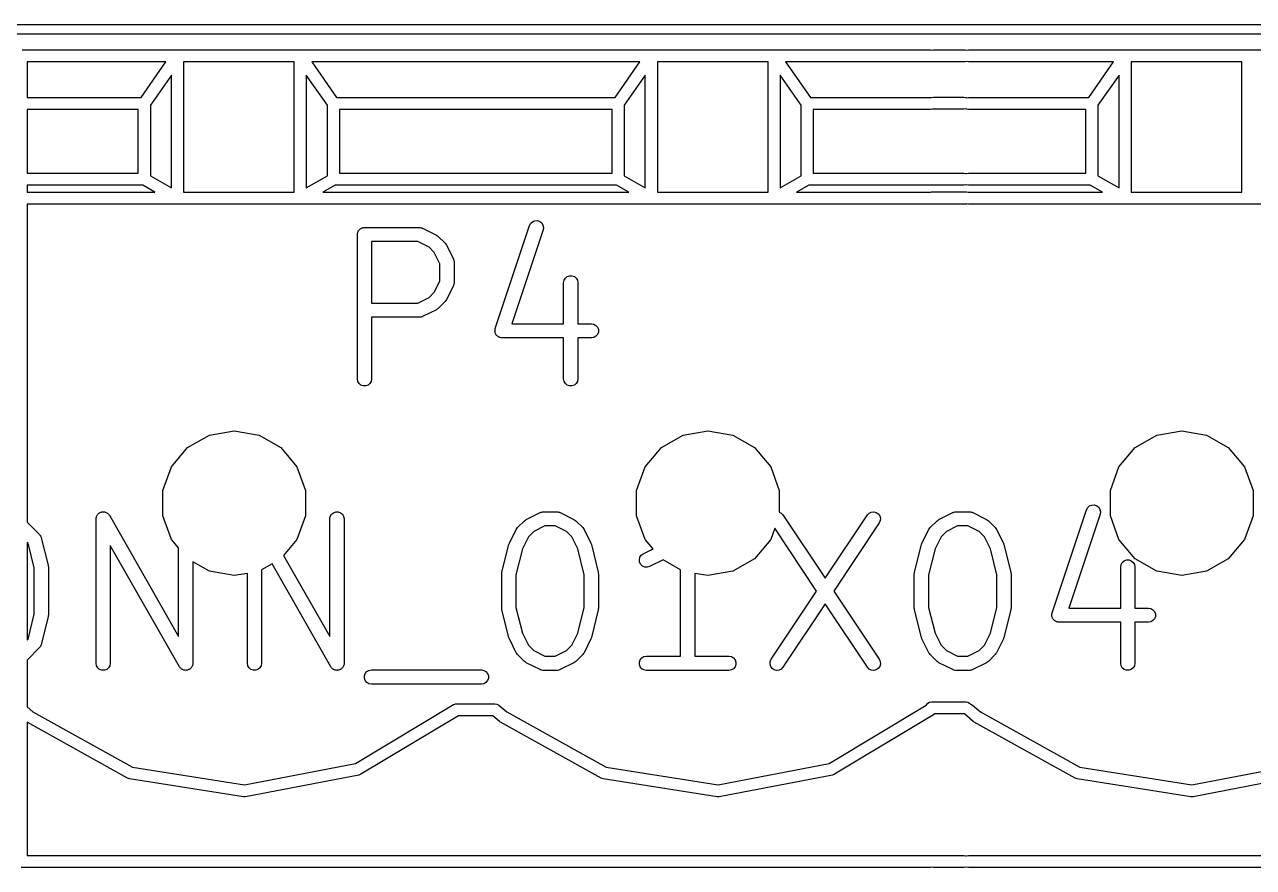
# Model space of a CAD drawing. Extents: x 10 to 287, y -200 to -10.
# Drawn here: x 184.79 to 197.76, y -38.84 to -29.95 of the extents above; entities that cross this region are included whole.
import ezdxf

# ---------------------------------------------------------------- set-up
doc = ezdxf.new("R2010")
doc.units = 0
doc.header["$MEASUREMENT"] = 0
doc.layers.add('BLACK', color=7, linetype='CONTINUOUS')

msp = doc.modelspace()

# ---------------------------------------------------------------- linework, layer by layer
at = {"layer": 'Black'}
for p, q in [((74.5, -29.95), (212, -29.95)), ((211.95, -30.05), (74.55, -30.05)), ((184.761, -30.2175), (186.402, -30.2175)), ((186.402, -30.2175), (187.698, -30.2175)), ((187.698, -30.2175), (190.949, -30.2175)), ((190.949, -30.2175), (191.402, -30.2175)), ((191.402, -30.2175), (192.698, -30.2175)), ((192.698, -30.2175), (194.35, -30.2175)), ((194.35, -30.2175), (194.362, -30.2196)), ((194.362, -30.2196), (194.38, -30.2165)), ((194.38, -30.2165), (194.71, -30.2165)), ((194.71, -30.2165), (194.732, -30.2203)), ((194.732, -30.2206), (194.75, -30.2175)), ((194.75, -30.2175), (196.402, -30.2175)), ((196.402, -30.2175), (197.698, -30.2175)), ((197.698, -30.2175), (200.949, -30.2175)), ((184.814, -30.3445), (184.814, -30.7179)), ((186.28, -30.3445), (184.814, -30.3445)), ((186.019, -30.7179), (186.28, -30.3445)), ((186.466, -30.3445), (186.466, -31.7186)), ((187.634, -30.3445), (186.466, -30.3445)), ((187.634, -31.7186), (187.634, -30.3445)), ((188.151, -30.3445), (187.82, -30.3445)), ((187.82, -30.3445), (188.081, -30.7179)), ((191.28, -30.3445), (188.151, -30.3445)), ((191.019, -30.7179), (191.28, -30.3445)), ((191.466, -30.3445), (191.466, -31.7186)), ((192.634, -30.3445), (191.466, -30.3445)), ((192.634, -31.7186), (192.634, -30.3445)), ((194.35, -30.3445), (192.82, -30.3445)), ((192.82, -30.3445), (193.081, -30.7179)), ((194.368, -30.3414), (194.35, -30.3445)), ((194.38, -30.3435), (194.368, -30.3414)), ((194.71, -30.3435), (194.38, -30.3435)), ((194.728, -30.3404), (194.71, -30.3435)), ((194.728, -30.3407), (194.728, -30.3404)), ((194.75, -30.3445), (194.728, -30.3407)), ((194.732, -30.2203), (194.732, -30.2206)), ((196.28, -30.3445), (194.75, -30.3445)), ((196.019, -30.7179), (196.28, -30.3445)), ((196.466, -30.3445), (196.466, -31.7186)), ((197.634, -30.3445), (196.466, -30.3445)), ((197.634, -31.7186), (197.634, -30.3445)), ((186.339, -30.4823), (186.115, -30.8014)), ((186.339, -31.6726), (186.339, -30.4823)), ((187.985, -30.8014), (187.761, -30.4823)), ((187.761, -30.4823), (187.761, -31.6726)), ((191.339, -30.4823), (191.115, -30.8014)), ((191.339, -31.6726), (191.339, -30.4823)), ((192.985, -30.8014), (192.761, -30.4823)), ((192.761, -30.4823), (192.761, -31.6726)), ((196.339, -30.4823), (196.115, -30.8014)), ((196.339, -31.6726), (196.339, -30.4823)), ((184.814, -30.7179), (186.019, -30.7179)), ((188.081, -30.7179), (190.949, -30.7179)), ((190.949, -30.7179), (191.019, -30.7179)), ((193.081, -30.7179), (194.35, -30.7179)), ((194.35, -30.7179), (194.361, -30.7198)), ((194.361, -30.7198), (194.38, -30.7165)), ((194.38, -30.7165), (194.7, -30.7165)), ((194.7, -30.7165), (194.722, -30.7203)), ((194.722, -30.7203), (194.726, -30.7229)), ((194.726, -30.7229), (194.728, -30.7217)), ((194.728, -30.7217), (194.75, -30.7179)), ((194.75, -30.7179), (196.019, -30.7179)), ((184.814, -30.8449), (184.814, -31.518)), ((185.988, -30.8449), (184.814, -30.8449)), ((185.988, -31.518), (185.988, -30.8449)), ((186.115, -30.8014), (186.115, -31.5447)), ((187.985, -31.5447), (187.985, -30.8014)), ((188.151, -30.8449), (188.112, -30.8449)), ((188.112, -30.8449), (188.112, -31.518)), ((190.949, -30.8449), (188.151, -30.8449)), ((190.988, -30.8449), (190.949, -30.8449)), ((190.988, -31.518), (190.988, -30.8449)), ((191.115, -30.8014), (191.115, -31.5447)), ((192.985, -31.5447), (192.985, -30.8014)), ((194.35, -30.8449), (193.112, -30.8449)), ((193.112, -30.8449), (193.112, -31.518)), ((194.369, -30.8415), (194.35, -30.8449)), ((194.38, -30.8435), (194.369, -30.8415)), ((194.7, -30.8435), (194.38, -30.8435)), ((194.722, -30.8397), (194.7, -30.8435)), ((194.724, -30.8385), (194.722, -30.8397)), ((194.728, -30.841), (194.724, -30.8385)), ((194.75, -30.8449), (194.728, -30.841)), ((195.988, -30.8449), (194.75, -30.8449)), ((195.988, -31.518), (195.988, -30.8449)), ((196.115, -30.8014), (196.115, -31.5447)), ((184.814, -31.518), (185.988, -31.518)), ((186.035, -31.645), (184.814, -31.645)), ((184.814, -31.645), (184.814, -31.7186)), ((186.164, -31.7186), (186.035, -31.645)), ((186.115, -31.5447), (186.339, -31.6726)), ((187.761, -31.6726), (187.985, -31.5447)), ((188.065, -31.645), (187.936, -31.7186)), ((188.151, -31.645), (188.065, -31.645)), ((188.112, -31.518), (190.949, -31.518)), ((191.035, -31.645), (188.151, -31.645)), ((190.949, -31.518), (190.988, -31.518)), ((191.164, -31.7186), (191.035, -31.645)), ((191.115, -31.5447), (191.339, -31.6726)), ((192.761, -31.6726), (192.985, -31.5447)), ((193.065, -31.645), (192.936, -31.7186)), ((194.35, -31.645), (193.065, -31.645)), ((193.112, -31.518), (194.35, -31.518)), ((194.35, -31.518), (194.351, -31.5181)), ((194.359, -31.6434), (194.35, -31.645)), ((194.351, -31.5181), (194.36, -31.5165)), ((194.36, -31.6435), (194.359, -31.6434)), ((194.36, -31.5165), (194.7, -31.5165)), ((194.7, -31.6435), (194.36, -31.6435)), ((194.7, -31.5165), (194.722, -31.5203)), ((194.722, -31.6397), (194.7, -31.6435)), ((194.722, -31.5203), (194.726, -31.523)), ((194.724, -31.6385), (194.722, -31.6397)), ((194.728, -31.6411), (194.724, -31.6385)), ((194.726, -31.523), (194.728, -31.5218)), ((194.728, -31.5218), (194.75, -31.518)), ((194.75, -31.645), (194.728, -31.6411)), ((194.75, -31.518), (195.988, -31.518)), ((196.035, -31.645), (194.75, -31.645)), ((196.164, -31.7186), (196.035, -31.645)), ((196.115, -31.5447), (196.339, -31.6726)), ((184.814, -31.7186), (186.052, -31.7186)), ((186.052, -31.7186), (186.164, -31.7186)), ((186.466, -31.7186), (187.634, -31.7186)), ((187.936, -31.7186), (188.048, -31.7186)), ((188.048, -31.7186), (190.949, -31.7186)), ((190.949, -31.7186), (191.052, -31.7186)), ((191.052, -31.7186), (191.164, -31.7186)), ((191.466, -31.7186), (192.634, -31.7186)), ((192.936, -31.7186), (193.048, -31.7186)), ((193.048, -31.7186), (194.348, -31.7186)), ((194.348, -31.7186), (194.36, -31.7165)), ((194.36, -31.7165), (194.73, -31.7165)), ((194.73, -31.7165), (194.746, -31.7193)), ((194.746, -31.7193), (194.75, -31.7186)), ((194.75, -31.7186), (196.052, -31.7186)), ((196.052, -31.7186), (196.164, -31.7186)), ((196.466, -31.7186), (197.634, -31.7186)), ((186.052, -31.8456), (184.814, -31.8456)), ((184.814, -31.8456), (184.814, -35.1989)), ((186.402, -31.8456), (186.052, -31.8456)), ((187.698, -31.8456), (186.402, -31.8456)), ((188.048, -31.8456), (187.698, -31.8456)), ((188.151, -31.8456), (188.048, -31.8456)), ((191.052, -31.8456), (188.151, -31.8456)), ((191.402, -31.8456), (191.052, -31.8456)), ((192.698, -31.8456), (191.402, -31.8456)), ((193.048, -31.8456), (192.698, -31.8456)), ((194.35, -31.8456), (193.048, -31.8456)), ((194.362, -31.8435), (194.35, -31.8456)), ((194.73, -31.8435), (194.362, -31.8435)), ((194.734, -31.8428), (194.73, -31.8435)), ((194.75, -31.8456), (194.734, -31.8428)), ((196.052, -31.8456), (194.75, -31.8456)), ((196.402, -31.8456), (196.052, -31.8456)), ((197.698, -31.8456), (196.402, -31.8456)), ((198.048, -31.8456), (197.698, -31.8456)), ((190.131, -32.0462), (190.15, -32.029)), ((190.15, -32.029), (190.174, -32.0194)), ((190.174, -32.0194), (190.2, -32.0187)), ((190.2, -32.0187), (190.225, -32.0269)), ((190.225, -32.0269), (190.246, -32.0431)), ((188.3, -32.1654), (188.301, -32.159)), ((188.301, -32.1524), (188.304, -32.1462)), ((188.301, -32.159), (188.301, -32.1524)), ((188.304, -32.1462), (188.305, -32.1398)), ((188.305, -32.1398), (188.308, -32.1341)), ((188.308, -32.1341), (188.31, -32.1279)), ((188.31, -32.1279), (188.314, -32.1229)), ((188.314, -32.1229), (188.318, -32.1172)), ((188.318, -32.1172), (188.323, -32.113)), ((188.323, -32.113), (188.327, -32.108)), ((188.327, -32.108), (188.333, -32.1047)), ((188.333, -32.1047), (188.338, -32.1005)), ((188.338, -32.1005), (188.344, -32.0982)), ((188.344, -32.0982), (188.349, -32.095)), ((188.349, -32.095), (188.356, -32.0938)), ((188.356, -32.0938), (188.362, -32.0916)), ((188.362, -32.0916), (188.369, -32.0916)), ((188.369, -32.0916), (188.375, -32.0904)), ((188.375, -32.0904), (188.956, -32.0904)), ((188.956, -32.0904), (188.96, -32.0912)), ((188.96, -32.0912), (188.964, -32.0909)), ((188.964, -32.0909), (188.973, -32.0934)), ((188.973, -32.0934), (188.981, -32.095)), ((188.981, -32.095), (188.985, -32.0971)), ((188.985, -32.0971), (188.989, -32.0983)), ((188.989, -32.0983), (189.134, -32.1709)), ((189.755, -33.1577), (190.118, -32.0691)), ((190.261, -32.1166), (189.931, -33.1064)), ((190.118, -32.0691), (190.131, -32.0462)), ((190.246, -32.0431), (190.259, -32.0653)), ((190.259, -32.0653), (190.264, -32.0908)), ((190.264, -32.0908), (190.261, -32.1166)), ((188.3, -33.6894), (188.3, -32.1654)), ((188.45, -32.2404), (188.45, -32.8887)), ((188.938, -32.2404), (188.45, -32.2404)), ((189.056, -32.2996), (188.938, -32.2404)), ((189.134, -32.1709), (189.144, -32.1781)), ((189.144, -32.1781), (189.154, -32.185)), ((189.154, -32.185), (189.226, -32.2575)), ((189.226, -32.2575), (189.233, -32.2674)), ((189.233, -32.2674), (189.241, -32.277)), ((189.241, -32.277), (189.313, -32.4222)), ((189.112, -32.355), (189.056, -32.2996)), ((189.171, -32.4734), (189.112, -32.355)), ((189.313, -32.4222), (189.314, -32.4263)), ((189.171, -32.6557), (189.171, -32.4734)), ((189.314, -32.4263), (189.316, -32.4301)), ((189.316, -32.4301), (189.318, -32.4387)), ((189.318, -32.4387), (189.321, -32.4471)), ((189.321, -32.4471), (189.32, -32.4515)), ((189.32, -32.4515), (189.321, -32.4557)), ((189.321, -32.4557), (189.321, -32.6734)), ((189.112, -32.7741), (189.171, -32.6557)), ((189.321, -32.682), (189.318, -32.6904)), ((189.321, -32.6734), (189.32, -32.6777)), ((189.32, -32.6777), (189.321, -32.682)), ((190.477, -32.6734), (190.482, -32.6478)), ((190.477, -33.1064), (190.477, -32.6734)), ((190.482, -32.6478), (190.495, -32.6252)), ((190.495, -32.6252), (190.515, -32.6085)), ((190.515, -32.6085), (190.539, -32.5996)), ((190.539, -32.5996), (190.565, -32.5996)), ((190.565, -32.5996), (190.59, -32.6085)), ((190.59, -32.6085), (190.61, -32.6252)), ((190.61, -32.6252), (190.623, -32.6478)), ((190.623, -32.6478), (190.627, -32.6734)), ((190.627, -32.6734), (190.627, -33.1064)), ((189.056, -32.8295), (189.112, -32.7741)), ((189.313, -32.707), (189.241, -32.8521)), ((189.314, -32.7028), (189.313, -32.707)), ((189.316, -32.6991), (189.314, -32.7028)), ((189.318, -32.6904), (189.316, -32.6991)), ((188.45, -32.8887), (188.938, -32.8887)), ((188.938, -32.8887), (189.056, -32.8295)), ((189.226, -32.8716), (189.154, -32.9442)), ((189.233, -32.8618), (189.226, -32.8716)), ((189.241, -32.8521), (189.233, -32.8618)), ((188.956, -33.0387), (188.45, -33.0387)), ((188.45, -33.0387), (188.45, -33.6894)), ((188.96, -33.038), (188.956, -33.0387)), ((188.964, -33.0382), (188.96, -33.038)), ((188.973, -33.0357), (188.964, -33.0382)), ((188.981, -33.0342), (188.973, -33.0357)), ((188.985, -33.032), (188.981, -33.0342)), ((188.989, -33.0308), (188.985, -33.032)), ((189.134, -32.9582), (188.989, -33.0308)), ((189.144, -32.9511), (189.134, -32.9582)), ((189.154, -32.9442), (189.144, -32.9511)), ((189.752, -33.1835), (189.753, -33.176)), ((189.753, -33.1889), (189.752, -33.1835)), ((189.753, -33.1684), (189.755, -33.1632)), ((189.753, -33.176), (189.753, -33.1684)), ((189.753, -33.1945), (189.753, -33.1889)), ((189.755, -33.2016), (189.753, -33.1945)), ((189.755, -33.1632), (189.755, -33.1577)), ((189.757, -33.209), (189.755, -33.2016)), ((189.931, -33.1064), (190.477, -33.1064)), ((190.627, -33.1064), (190.77, -33.1064)), ((190.77, -33.1064), (190.796, -33.111)), ((190.796, -33.111), (190.818, -33.124)), ((190.818, -33.124), (190.835, -33.1439)), ((190.835, -33.1439), (190.844, -33.1684)), ((190.844, -33.1945), (190.835, -33.2189)), ((190.844, -33.1684), (190.844, -33.1945)), ((189.76, -33.2137), (189.757, -33.209)), ((189.762, -33.2189), (189.76, -33.2137)), ((189.766, -33.2247), (189.762, -33.2189)), ((189.77, -33.2312), (189.766, -33.2247)), ((189.775, -33.2346), (189.77, -33.2312)), ((189.778, -33.2389), (189.775, -33.2346)), ((189.785, -33.2427), (189.778, -33.2389)), ((189.791, -33.2474), (189.785, -33.2427)), ((189.796, -33.2491), (189.791, -33.2474)), ((189.801, -33.2519), (189.796, -33.2491)), ((189.808, -33.2532), (189.801, -33.2519)), ((189.816, -33.2556), (189.808, -33.2532)), ((189.821, -33.2555), (189.816, -33.2556)), ((189.827, -33.2564), (189.821, -33.2555)), ((190.477, -33.2564), (189.827, -33.2564)), ((190.477, -33.6894), (190.477, -33.2564)), ((190.77, -33.2564), (190.627, -33.2564)), ((190.627, -33.2564), (190.627, -33.6894)), ((190.796, -33.2519), (190.77, -33.2564)), ((190.818, -33.2389), (190.796, -33.2519)), ((190.835, -33.2189), (190.818, -33.2389)), ((188.305, -33.7151), (188.3, -33.6894)), ((188.318, -33.7376), (188.305, -33.7151)), ((188.446, -33.7151), (188.433, -33.7376)), ((188.45, -33.6894), (188.446, -33.7151)), ((190.482, -33.7151), (190.477, -33.6894)), ((190.495, -33.7376), (190.482, -33.7151)), ((190.623, -33.7151), (190.61, -33.7376)), ((190.627, -33.6894), (190.623, -33.7151)), ((188.338, -33.7544), (188.318, -33.7376)), ((188.362, -33.7633), (188.338, -33.7544)), ((188.388, -33.7633), (188.362, -33.7633)), ((188.413, -33.7544), (188.388, -33.7633)), ((188.433, -33.7376), (188.413, -33.7544)), ((190.515, -33.7544), (190.495, -33.7376)), ((190.539, -33.7633), (190.515, -33.7544)), ((190.565, -33.7633), (190.539, -33.7633)), ((190.59, -33.7544), (190.565, -33.7633)), ((190.61, -33.7376), (190.59, -33.7544)), ((186.738, -34.2812), (187, -34.2351)), ((187, -34.2351), (187.262, -34.2812)), ((191.738, -34.2812), (192, -34.2351)), ((192, -34.2351), (192.262, -34.2812)), ((196.738, -34.2812), (197, -34.2351)), ((197, -34.2351), (197.262, -34.2812)), ((186.508, -34.414), (186.738, -34.2812)), ((187.262, -34.2812), (187.492, -34.414)), ((191.508, -34.414), (191.738, -34.2812)), ((192.262, -34.2812), (192.492, -34.414)), ((196.508, -34.414), (196.738, -34.2812)), ((197.262, -34.2812), (197.492, -34.414)), ((186.338, -34.6175), (186.508, -34.414)), ((187.492, -34.414), (187.662, -34.6175)), ((191.338, -34.6175), (191.508, -34.414)), ((192.492, -34.414), (192.662, -34.6175)), ((196.338, -34.6175), (196.508, -34.414)), ((197.492, -34.414), (197.662, -34.6175)), ((186.247, -34.8672), (186.338, -34.6175)), ((187.662, -34.6175), (187.753, -34.8672)), ((191.247, -34.8672), (191.338, -34.6175)), ((192.662, -34.6175), (192.753, -34.8672)), ((196.247, -34.8672), (196.338, -34.6175)), ((197.662, -34.6175), (197.753, -34.8672)), ((186.247, -35.1328), (186.247, -34.8672)), ((187.753, -34.8672), (187.753, -35.1328)), ((191.247, -35.1328), (191.247, -34.8672)), ((192.753, -34.8672), (192.753, -35.0948)), ((196.247, -35.1328), (196.247, -34.8672)), ((197.753, -34.8672), (197.753, -35.1328)), ((185.544, -35.1521), (185.546, -35.1461)), ((185.546, -35.1461), (185.547, -35.1398)), ((185.547, -35.1398), (185.55, -35.1339)), ((185.55, -35.1339), (185.553, -35.1276)), ((185.553, -35.1276), (185.557, -35.1228)), ((185.557, -35.1228), (185.56, -35.1172)), ((185.56, -35.1172), (185.565, -35.1129)), ((185.565, -35.1129), (185.569, -35.1078)), ((185.569, -35.1078), (185.575, -35.1046)), ((185.575, -35.1046), (185.58, -35.1005)), ((185.58, -35.1005), (185.586, -35.0982)), ((185.586, -35.0982), (185.592, -35.0948)), ((185.592, -35.0948), (185.598, -35.0938)), ((185.598, -35.0938), (185.604, -35.0916)), ((185.604, -35.0916), (185.611, -35.0916)), ((185.611, -35.0916), (185.618, -35.0904)), ((185.618, -35.0904), (185.624, -35.0916)), ((185.624, -35.0916), (185.63, -35.0916)), ((185.63, -35.0916), (185.637, -35.0939)), ((185.637, -35.0939), (185.643, -35.0951)), ((185.643, -35.0951), (185.649, -35.0983)), ((185.649, -35.0983), (185.655, -35.1005)), ((185.655, -35.1005), (185.66, -35.1048)), ((185.66, -35.1048), (185.666, -35.1082)), ((185.666, -35.1082), (185.67, -35.1131)), ((185.67, -35.1131), (185.675, -35.1172)), ((185.675, -35.1172), (185.678, -35.123)), ((185.678, -35.123), (185.683, -35.1282)), ((185.683, -35.1282), (186.413, -36.407)), ((186.338, -35.3825), (186.247, -35.1328)), ((187.753, -35.1328), (187.662, -35.3825)), ((188.01, -35.1654), (188.014, -35.1398)), ((188.014, -35.1398), (188.027, -35.1172)), ((188.027, -35.1172), (188.047, -35.1005)), ((188.047, -35.1005), (188.072, -35.0916)), ((188.072, -35.0916), (188.098, -35.0916)), ((188.098, -35.0916), (188.122, -35.1005)), ((188.122, -35.1005), (188.142, -35.1172)), ((188.142, -35.1172), (188.155, -35.1398)), ((188.155, -35.1398), (188.16, -35.1654)), ((190.083, -35.1709), (190.228, -35.0983)), ((190.228, -35.0983), (190.233, -35.0971)), ((190.233, -35.0971), (190.236, -35.095)), ((190.236, -35.095), (190.245, -35.0934)), ((190.245, -35.0934), (190.253, -35.0909)), ((190.253, -35.0909), (190.258, -35.0912)), ((190.258, -35.0912), (190.262, -35.0904)), ((190.262, -35.0904), (190.407, -35.0904)), ((190.407, -35.0904), (190.411, -35.0912)), ((190.411, -35.0912), (190.416, -35.0909)), ((190.416, -35.0909), (190.424, -35.0934)), ((190.424, -35.0934), (190.433, -35.095)), ((190.433, -35.095), (190.437, -35.0971)), ((190.437, -35.0971), (190.441, -35.0983)), ((190.441, -35.0983), (190.586, -35.1709)), ((191.338, -35.3825), (191.247, -35.1328)), ((192.753, -35.0948), (192.774, -35.105)), ((192.774, -35.105), (192.792, -35.1238)), ((192.792, -35.1238), (193.237, -35.7922)), ((193.237, -35.7922), (193.683, -35.1238)), ((193.683, -35.1238), (193.701, -35.105)), ((193.701, -35.105), (193.724, -35.0934)), ((193.724, -35.0934), (193.75, -35.0906)), ((193.75, -35.0906), (193.776, -35.0967)), ((193.776, -35.0967), (193.797, -35.1112)), ((193.797, -35.1112), (193.813, -35.1322)), ((193.813, -35.1322), (193.82, -35.1572)), ((194.438, -35.1709), (194.583, -35.0983)), ((194.583, -35.0983), (194.587, -35.0971)), ((194.587, -35.0971), (194.591, -35.095)), ((194.591, -35.095), (194.599, -35.0934)), ((194.599, -35.0934), (194.608, -35.0909)), ((194.608, -35.0909), (194.612, -35.0912)), ((194.612, -35.0912), (194.616, -35.0904)), ((194.616, -35.0904), (194.761, -35.0904)), ((194.761, -35.0904), (194.766, -35.0912)), ((194.766, -35.0912), (194.77, -35.0909)), ((194.77, -35.0909), (194.778, -35.0934)), ((194.778, -35.0934), (194.787, -35.095)), ((194.787, -35.095), (194.791, -35.0971)), ((194.791, -35.0971), (194.795, -35.0983)), ((194.795, -35.0983), (194.94, -35.1709)), ((195.634, -36.1577), (195.997, -35.0691)), ((196.139, -35.1166), (195.809, -36.1064)), ((195.997, -35.0691), (196.009, -35.0462)), ((196.009, -35.0462), (196.028, -35.029)), ((196.028, -35.029), (196.053, -35.0194)), ((196.053, -35.0194), (196.079, -35.0187)), ((196.079, -35.0187), (196.103, -35.0269)), ((196.103, -35.0269), (196.124, -35.0431)), ((196.124, -35.0431), (196.137, -35.0653)), ((196.137, -35.0653), (196.143, -35.0908)), ((196.143, -35.0908), (196.139, -35.1166)), ((196.338, -35.3825), (196.247, -35.1328)), ((197.753, -35.1328), (197.662, -35.3825)), ((184.814, -35.1989), (184.945, -35.3301)), ((185.542, -35.1654), (185.544, -35.1588)), ((185.542, -36.6894), (185.542, -35.1654)), ((185.544, -35.1588), (185.544, -35.1521)), ((188.01, -36.407), (188.01, -35.1654)), ((188.16, -35.1654), (188.16, -36.6894)), ((189.905, -35.4222), (189.977, -35.277)), ((189.977, -35.277), (189.984, -35.2674)), ((189.984, -35.2674), (189.991, -35.2575)), ((189.991, -35.2575), (190.064, -35.185)), ((190.064, -35.185), (190.074, -35.1781)), ((190.074, -35.1781), (190.083, -35.1709)), ((190.28, -35.2404), (190.161, -35.2996)), ((190.389, -35.2404), (190.28, -35.2404)), ((190.508, -35.2996), (190.389, -35.2404)), ((190.586, -35.1709), (190.595, -35.1781)), ((190.595, -35.1781), (190.605, -35.185)), ((190.605, -35.185), (190.678, -35.2575)), ((190.678, -35.2575), (190.685, -35.2674)), ((190.685, -35.2674), (190.692, -35.277)), ((190.692, -35.277), (190.765, -35.4222)), ((192.705, -35.2645), (192.662, -35.3825)), ((193.147, -35.9274), (192.705, -35.2645)), ((193.808, -35.207), (193.328, -35.9274)), ((193.818, -35.1832), (193.808, -35.207)), ((193.82, -35.1572), (193.818, -35.1832)), ((194.259, -35.4222), (194.331, -35.277)), ((194.331, -35.277), (194.339, -35.2674)), ((194.339, -35.2674), (194.346, -35.2575)), ((194.346, -35.2575), (194.418, -35.185)), ((194.418, -35.185), (194.428, -35.1781)), ((194.428, -35.1781), (194.438, -35.1709)), ((194.634, -35.2404), (194.516, -35.2996)), ((194.744, -35.2404), (194.634, -35.2404)), ((194.862, -35.2996), (194.744, -35.2404)), ((194.94, -35.1709), (194.95, -35.1781)), ((194.95, -35.1781), (194.96, -35.185)), ((194.96, -35.185), (195.032, -35.2575)), ((195.032, -35.2575), (195.039, -35.2674)), ((195.039, -35.2674), (195.046, -35.277)), ((195.046, -35.277), (195.119, -35.4222)), ((184.945, -35.3301), (184.949, -35.336)), ((184.949, -35.336), (184.954, -35.3412)), ((184.954, -35.3412), (184.956, -35.3466)), ((184.956, -35.3466), (184.96, -35.3514)), ((184.96, -35.3514), (184.962, -35.3584)), ((184.962, -35.3584), (184.964, -35.365)), ((184.964, -35.365), (185.037, -35.6552)), ((186.413, -35.4727), (186.338, -35.3825)), ((187.662, -35.3825), (187.521, -35.5512)), ((190.106, -35.355), (190.042, -35.4819)), ((190.161, -35.2996), (190.106, -35.355)), ((190.563, -35.355), (190.508, -35.2996)), ((190.627, -35.4819), (190.563, -35.355)), ((191.421, -35.4818), (191.338, -35.3825)), ((192.662, -35.3825), (192.492, -35.586)), ((194.46, -35.355), (194.397, -35.4819)), ((194.516, -35.2996), (194.46, -35.355)), ((194.918, -35.355), (194.862, -35.2996)), ((194.981, -35.4819), (194.918, -35.355)), ((196.508, -35.586), (196.338, -35.3825)), ((197.662, -35.3825), (197.492, -35.586)), ((184.824, -35.4215), (184.814, -35.411)), ((184.814, -35.411), (184.814, -36.4439)), ((184.889, -35.6827), (184.824, -35.4215)), ((186.423, -36.7266), (185.692, -35.4478)), ((185.692, -35.4478), (185.692, -36.6894)), ((186.413, -36.407), (186.413, -35.4727)), ((189.826, -35.7278), (189.899, -35.4375)), ((189.899, -35.4375), (189.902, -35.43)), ((189.902, -35.43), (189.905, -35.4222)), ((190.042, -35.4819), (189.974, -35.7552)), ((190.695, -35.7552), (190.627, -35.4819)), ((190.765, -35.4222), (190.767, -35.43)), ((190.767, -35.43), (190.77, -35.4375)), ((190.77, -35.4375), (190.843, -35.7278)), ((191.296, -35.5493), (191.317, -35.5338)), ((191.317, -35.5338), (191.421, -35.4818)), ((194.181, -35.7278), (194.253, -35.4375)), ((194.253, -35.4375), (194.257, -35.43)), ((194.257, -35.43), (194.259, -35.4222)), ((194.397, -35.4819), (194.328, -35.7552)), ((195.049, -35.7552), (194.981, -35.4819)), ((195.119, -35.4222), (195.121, -35.43)), ((195.121, -35.43), (195.124, -35.4375)), ((195.124, -35.4375), (195.197, -35.7278)), ((185.037, -35.6552), (185.038, -35.6644)), ((185.038, -35.6644), (185.039, -35.6734)), ((186.738, -35.7188), (186.563, -35.6177)), ((186.563, -35.6177), (186.563, -36.6894)), ((187.399, -35.6397), (187.289, -35.703)), ((188.02, -36.7266), (187.399, -35.6397)), ((187.521, -35.5512), (188.01, -36.407)), ((191.276, -35.5964), (191.282, -35.571)), ((191.279, -35.6222), (191.276, -35.5964)), ((191.29, -35.6455), (191.279, -35.6222)), ((191.282, -35.571), (191.296, -35.5493)), ((191.309, -35.6634), (191.29, -35.6455)), ((191.333, -35.6738), (191.309, -35.6634)), ((191.527, -35.5966), (191.384, -35.6679)), ((191.711, -35.703), (191.527, -35.5966)), ((192.492, -35.586), (192.262, -35.7188)), ((196.356, -35.6734), (196.36, -35.6478)), ((196.36, -35.6478), (196.373, -35.6252)), ((196.373, -35.6252), (196.393, -35.6085)), ((196.393, -35.6085), (196.418, -35.5996)), ((196.418, -35.5996), (196.444, -35.5996)), ((196.444, -35.5996), (196.468, -35.6085)), ((196.468, -35.6085), (196.488, -35.6252)), ((196.488, -35.6252), (196.501, -35.6478)), ((196.501, -35.6478), (196.506, -35.6734)), ((196.738, -35.7188), (196.508, -35.586)), ((197.492, -35.586), (197.262, -35.7188)), ((184.889, -36.1722), (184.889, -35.6827)), ((185.039, -35.6734), (185.039, -36.1814)), ((187, -35.7649), (186.738, -35.7188)), ((187.139, -35.7404), (187, -35.7649)), ((187.139, -36.6894), (187.139, -35.7404)), ((187.289, -35.703), (187.289, -36.6894)), ((189.824, -35.746), (189.826, -35.737)), ((189.824, -36.1089), (189.824, -35.746)), ((189.826, -35.737), (189.826, -35.7278)), ((189.974, -35.7552), (189.974, -36.0996)), ((190.695, -36.0996), (190.695, -35.7552)), ((190.843, -35.7278), (190.843, -35.737)), ((190.843, -35.737), (190.845, -35.746)), ((190.845, -35.746), (190.845, -36.1089)), ((191.359, -35.6754), (191.333, -35.6738)), ((191.384, -35.6679), (191.359, -35.6754)), ((191.711, -36.6144), (191.711, -35.703)), ((192, -35.7649), (191.861, -35.7404)), ((191.861, -35.7404), (191.861, -36.6144)), ((192.262, -35.7188), (192, -35.7649)), ((194.178, -35.746), (194.18, -35.737)), ((194.178, -36.1089), (194.178, -35.746)), ((194.18, -35.737), (194.181, -35.7278)), ((194.328, -35.7552), (194.328, -36.0996)), ((195.049, -36.0996), (195.049, -35.7552)), ((195.197, -35.7278), (195.198, -35.737)), ((195.198, -35.737), (195.199, -35.746)), ((195.199, -35.746), (195.199, -36.1089)), ((196.356, -36.1064), (196.356, -35.6734)), ((196.506, -35.6734), (196.506, -36.1064)), ((197, -35.7649), (196.738, -35.7188)), ((197.262, -35.7188), (197, -35.7649)), ((192.667, -36.6478), (193.147, -35.9274)), ((193.328, -35.9274), (193.808, -36.6478)), ((184.824, -36.4334), (184.889, -36.1722)), ((185.039, -36.1814), (185.038, -36.1905)), ((189.826, -36.1179), (189.824, -36.1089)), ((189.826, -36.127), (189.826, -36.1179)), ((189.899, -36.4173), (189.826, -36.127)), ((189.974, -36.0996), (190.042, -36.373)), ((190.627, -36.373), (190.695, -36.0996)), ((190.843, -36.127), (190.77, -36.4173)), ((190.845, -36.1089), (190.843, -36.1179)), ((190.843, -36.1179), (190.843, -36.127)), ((193.237, -36.0626), (192.792, -36.731)), ((193.683, -36.731), (193.237, -36.0626)), ((194.18, -36.1179), (194.178, -36.1089)), ((194.181, -36.127), (194.18, -36.1179)), ((194.253, -36.4173), (194.181, -36.127)), ((194.328, -36.0996), (194.397, -36.373)), ((194.981, -36.373), (195.049, -36.0996)), ((195.197, -36.127), (195.124, -36.4173)), ((195.198, -36.1179), (195.197, -36.127)), ((195.199, -36.1089), (195.198, -36.1179)), ((195.63, -36.1835), (195.631, -36.176)), ((195.631, -36.1889), (195.63, -36.1835)), ((195.631, -36.1684), (195.633, -36.1632)), ((195.631, -36.176), (195.631, -36.1684)), ((195.633, -36.1632), (195.634, -36.1577)), ((195.809, -36.1064), (196.356, -36.1064)), ((196.506, -36.1064), (196.648, -36.1064)), ((196.648, -36.1064), (196.674, -36.111)), ((196.674, -36.111), (196.696, -36.124)), ((196.696, -36.124), (196.713, -36.1439)), ((196.713, -36.1439), (196.722, -36.1684)), ((196.722, -36.1684), (196.722, -36.1945)), ((185.037, -36.1996), (184.964, -36.4899)), ((185.038, -36.1905), (185.037, -36.1996)), ((195.631, -36.1945), (195.631, -36.1889)), ((195.634, -36.2016), (195.631, -36.1945)), ((195.635, -36.209), (195.634, -36.2016)), ((195.638, -36.2137), (195.635, -36.209)), ((195.64, -36.2189), (195.638, -36.2137)), ((195.645, -36.2247), (195.64, -36.2189)), ((195.649, -36.2312), (195.645, -36.2247)), ((195.653, -36.2346), (195.649, -36.2312)), ((195.657, -36.2389), (195.653, -36.2346)), ((195.663, -36.2427), (195.657, -36.2389)), ((195.669, -36.2474), (195.663, -36.2427)), ((195.674, -36.2491), (195.669, -36.2474)), ((195.679, -36.2519), (195.674, -36.2491)), ((195.687, -36.2532), (195.679, -36.2519)), ((195.694, -36.2556), (195.687, -36.2532)), ((195.699, -36.2555), (195.694, -36.2556)), ((195.705, -36.2564), (195.699, -36.2555)), ((196.356, -36.2564), (195.705, -36.2564)), ((196.356, -36.6894), (196.356, -36.2564)), ((196.648, -36.2564), (196.506, -36.2564)), ((196.506, -36.2564), (196.506, -36.6894)), ((196.674, -36.2519), (196.648, -36.2564)), ((196.696, -36.2389), (196.674, -36.2519)), ((196.713, -36.2189), (196.696, -36.2389)), ((196.722, -36.1945), (196.713, -36.2189)), ((184.814, -36.4439), (184.824, -36.4334)), ((189.902, -36.4248), (189.899, -36.4173)), ((189.905, -36.4327), (189.902, -36.4248)), ((189.977, -36.5778), (189.905, -36.4327)), ((190.042, -36.373), (190.106, -36.4999)), ((190.563, -36.4999), (190.627, -36.373)), ((190.765, -36.4327), (190.692, -36.5778)), ((190.767, -36.4248), (190.765, -36.4327)), ((190.77, -36.4173), (190.767, -36.4248)), ((194.257, -36.4248), (194.253, -36.4173)), ((194.259, -36.4327), (194.257, -36.4248)), ((194.331, -36.5778), (194.259, -36.4327)), ((194.397, -36.373), (194.46, -36.4999)), ((194.918, -36.4999), (194.981, -36.373)), ((195.119, -36.4327), (195.046, -36.5778)), ((195.121, -36.4248), (195.119, -36.4327)), ((195.124, -36.4173), (195.121, -36.4248)), ((184.945, -36.5247), (184.814, -36.656)), ((184.949, -36.5189), (184.945, -36.5247)), ((184.954, -36.5137), (184.949, -36.5189)), ((184.956, -36.5083), (184.954, -36.5137)), ((184.96, -36.5034), (184.956, -36.5083)), ((184.962, -36.4965), (184.96, -36.5034)), ((184.964, -36.4899), (184.962, -36.4965)), ((190.106, -36.4999), (190.161, -36.5552)), ((190.161, -36.5552), (190.28, -36.6144)), ((190.389, -36.6144), (190.508, -36.5552)), ((190.508, -36.5552), (190.563, -36.4999)), ((194.46, -36.4999), (194.516, -36.5552)), ((194.516, -36.5552), (194.634, -36.6144)), ((194.744, -36.6144), (194.862, -36.5552)), ((194.862, -36.5552), (194.918, -36.4999)), ((184.814, -36.656), (184.814, -37.1489)), ((185.547, -36.7151), (185.542, -36.6894)), ((185.692, -36.6894), (185.688, -36.7151)), ((186.562, -36.7028), (186.56, -36.7088)), ((186.563, -36.6894), (186.562, -36.6961)), ((186.562, -36.6961), (186.562, -36.7028)), ((187.144, -36.7151), (187.139, -36.6894)), ((187.289, -36.6894), (187.284, -36.7151)), ((188.159, -36.7028), (188.156, -36.7088)), ((188.16, -36.6894), (188.159, -36.6961)), ((188.159, -36.6961), (188.159, -36.7028)), ((189.984, -36.5875), (189.977, -36.5778)), ((189.991, -36.5973), (189.984, -36.5875)), ((190.064, -36.6699), (189.991, -36.5973)), ((190.074, -36.6768), (190.064, -36.6699)), ((190.083, -36.6839), (190.074, -36.6768)), ((190.228, -36.7565), (190.083, -36.6839)), ((190.28, -36.6144), (190.389, -36.6144)), ((190.586, -36.6839), (190.441, -36.7565)), ((190.595, -36.6768), (190.586, -36.6839)), ((190.605, -36.6699), (190.595, -36.6768)), ((190.678, -36.5973), (190.605, -36.6699)), ((190.685, -36.5875), (190.678, -36.5973)), ((190.692, -36.5778), (190.685, -36.5875)), ((191.277, -36.6764), (191.286, -36.6519)), ((191.277, -36.7025), (191.277, -36.6764)), ((191.286, -36.7269), (191.277, -36.7025)), ((191.286, -36.6519), (191.302, -36.632)), ((191.302, -36.632), (191.325, -36.619)), ((191.325, -36.619), (191.351, -36.6144)), ((191.351, -36.6144), (191.711, -36.6144)), ((191.861, -36.6144), (192.221, -36.6144)), ((192.221, -36.6144), (192.247, -36.619)), ((192.247, -36.619), (192.27, -36.632)), ((192.27, -36.632), (192.286, -36.6519)), ((192.286, -36.6519), (192.295, -36.6764)), ((192.295, -36.7025), (192.286, -36.7269)), ((192.295, -36.6764), (192.295, -36.7025)), ((192.655, -36.6977), (192.657, -36.6717)), ((192.662, -36.7227), (192.655, -36.6977)), ((192.657, -36.6717), (192.667, -36.6478)), ((193.808, -36.6478), (193.818, -36.6717)), ((193.82, -36.6977), (193.813, -36.7227)), ((193.818, -36.6717), (193.82, -36.6977)), ((194.339, -36.5875), (194.331, -36.5778)), ((194.346, -36.5973), (194.339, -36.5875)), ((194.418, -36.6699), (194.346, -36.5973)), ((194.428, -36.6768), (194.418, -36.6699)), ((194.438, -36.6839), (194.428, -36.6768)), ((194.583, -36.7565), (194.438, -36.6839)), ((194.634, -36.6144), (194.744, -36.6144)), ((194.94, -36.6839), (194.795, -36.7565)), ((194.95, -36.6768), (194.94, -36.6839)), ((194.96, -36.6699), (194.95, -36.6768)), ((195.032, -36.5973), (194.96, -36.6699)), ((195.039, -36.5875), (195.032, -36.5973)), ((195.046, -36.5778), (195.039, -36.5875)), ((196.36, -36.7151), (196.356, -36.6894)), ((196.506, -36.6894), (196.501, -36.7151)), ((185.56, -36.7376), (185.547, -36.7151)), ((185.58, -36.7544), (185.56, -36.7376)), ((185.604, -36.7633), (185.58, -36.7544)), ((185.63, -36.7633), (185.604, -36.7633)), ((185.655, -36.7544), (185.63, -36.7633)), ((185.675, -36.7376), (185.655, -36.7544)), ((185.688, -36.7151), (185.675, -36.7376)), ((186.427, -36.7318), (186.423, -36.7266)), ((186.431, -36.7376), (186.427, -36.7318)), ((186.436, -36.7417), (186.431, -36.7376)), ((186.44, -36.7467), (186.436, -36.7417)), ((186.446, -36.7501), (186.44, -36.7467)), ((186.451, -36.7544), (186.446, -36.7501)), ((186.457, -36.7566), (186.451, -36.7544)), ((186.462, -36.7598), (186.457, -36.7566)), ((186.469, -36.761), (186.462, -36.7598)), ((186.475, -36.7633), (186.469, -36.761)), ((186.482, -36.7633), (186.475, -36.7633)), ((186.488, -36.7644), (186.482, -36.7633)), ((186.495, -36.7633), (186.488, -36.7644)), ((186.501, -36.7633), (186.495, -36.7633)), ((186.507, -36.7611), (186.501, -36.7633)), ((186.514, -36.76), (186.507, -36.7611)), ((186.519, -36.7567), (186.514, -36.76)), ((186.526, -36.7544), (186.519, -36.7567)), ((186.531, -36.7503), (186.526, -36.7544)), ((186.536, -36.7471), (186.531, -36.7503)), ((186.541, -36.742), (186.536, -36.7471)), ((186.546, -36.7376), (186.541, -36.742)), ((186.549, -36.7321), (186.546, -36.7376)), ((186.553, -36.7272), (186.549, -36.7321)), ((186.555, -36.7209), (186.553, -36.7272)), ((186.559, -36.7151), (186.555, -36.7209)), ((186.56, -36.7088), (186.559, -36.7151)), ((187.157, -36.7376), (187.144, -36.7151)), ((187.176, -36.7544), (187.157, -36.7376)), ((187.201, -36.7633), (187.176, -36.7544)), ((187.227, -36.7633), (187.201, -36.7633)), ((187.251, -36.7544), (187.227, -36.7633)), ((187.271, -36.7376), (187.251, -36.7544)), ((187.284, -36.7151), (187.271, -36.7376)), ((188.024, -36.7318), (188.02, -36.7266)), ((188.027, -36.7376), (188.024, -36.7318)), ((188.032, -36.7417), (188.027, -36.7376)), ((188.036, -36.7467), (188.032, -36.7417)), ((188.042, -36.7501), (188.036, -36.7467)), ((188.047, -36.7544), (188.042, -36.7501)), ((188.053, -36.7566), (188.047, -36.7544)), ((188.059, -36.7598), (188.053, -36.7566)), ((188.066, -36.761), (188.059, -36.7598)), ((188.072, -36.7633), (188.066, -36.761)), ((188.078, -36.7633), (188.072, -36.7633)), ((188.085, -36.7644), (188.078, -36.7633)), ((188.091, -36.7633), (188.085, -36.7644)), ((188.098, -36.7633), (188.091, -36.7633)), ((188.104, -36.7611), (188.098, -36.7633)), ((188.11, -36.76), (188.104, -36.7611)), ((188.116, -36.7567), (188.11, -36.76)), ((188.122, -36.7544), (188.116, -36.7567)), ((188.127, -36.7503), (188.122, -36.7544)), ((188.133, -36.7471), (188.127, -36.7503)), ((188.137, -36.742), (188.133, -36.7471)), ((188.142, -36.7376), (188.137, -36.742)), ((188.146, -36.7321), (188.142, -36.7376)), ((188.15, -36.7272), (188.146, -36.7321)), ((188.152, -36.7209), (188.15, -36.7272)), ((188.155, -36.7151), (188.152, -36.7209)), ((188.156, -36.7088), (188.155, -36.7151)), ((188.374, -36.8215), (188.383, -36.7971)), ((188.374, -36.8476), (188.374, -36.8215)), ((188.383, -36.7971), (188.4, -36.7771)), ((188.4, -36.7771), (188.422, -36.7641)), ((188.422, -36.7641), (188.448, -36.7596)), ((188.448, -36.7596), (189.609, -36.7596)), ((189.609, -36.7596), (189.635, -36.7641)), ((189.635, -36.7641), (189.657, -36.7771)), ((189.657, -36.7771), (189.674, -36.7971)), ((189.674, -36.7971), (189.683, -36.8215)), ((189.683, -36.8215), (189.683, -36.8476)), ((190.233, -36.7577), (190.228, -36.7565)), ((190.236, -36.7599), (190.233, -36.7577)), ((190.245, -36.7614), (190.236, -36.7599)), ((190.253, -36.7639), (190.245, -36.7614)), ((190.258, -36.7637), (190.253, -36.7639)), ((190.262, -36.7644), (190.258, -36.7637)), ((190.407, -36.7644), (190.262, -36.7644)), ((190.411, -36.7637), (190.407, -36.7644)), ((190.416, -36.7639), (190.411, -36.7637)), ((190.424, -36.7614), (190.416, -36.7639)), ((190.433, -36.7599), (190.424, -36.7614)), ((190.437, -36.7577), (190.433, -36.7599)), ((190.441, -36.7565), (190.437, -36.7577)), ((191.302, -36.7469), (191.286, -36.7269)), ((191.325, -36.7599), (191.302, -36.7469)), ((191.351, -36.7644), (191.325, -36.7599)), ((192.221, -36.7644), (191.351, -36.7644)), ((192.247, -36.7599), (192.221, -36.7644)), ((192.27, -36.7469), (192.247, -36.7599)), ((192.286, -36.7269), (192.27, -36.7469)), ((192.678, -36.7437), (192.662, -36.7227)), ((192.699, -36.7581), (192.678, -36.7437)), ((192.725, -36.7643), (192.699, -36.7581)), ((192.75, -36.7614), (192.725, -36.7643)), ((192.774, -36.7499), (192.75, -36.7614)), ((192.792, -36.731), (192.774, -36.7499)), ((193.701, -36.7499), (193.683, -36.731)), ((193.724, -36.7614), (193.701, -36.7499)), ((193.75, -36.7643), (193.724, -36.7614)), ((193.776, -36.7581), (193.75, -36.7643)), ((193.797, -36.7437), (193.776, -36.7581)), ((193.813, -36.7227), (193.797, -36.7437)), ((194.587, -36.7577), (194.583, -36.7565)), ((194.591, -36.7599), (194.587, -36.7577)), ((194.599, -36.7614), (194.591, -36.7599)), ((194.608, -36.7639), (194.599, -36.7614)), ((194.612, -36.7637), (194.608, -36.7639)), ((194.616, -36.7644), (194.612, -36.7637)), ((194.761, -36.7644), (194.616, -36.7644)), ((194.766, -36.7637), (194.761, -36.7644)), ((194.77, -36.7639), (194.766, -36.7637)), ((194.778, -36.7614), (194.77, -36.7639)), ((194.787, -36.7599), (194.778, -36.7614)), ((194.791, -36.7577), (194.787, -36.7599)), ((194.795, -36.7565), (194.791, -36.7577)), ((196.373, -36.7376), (196.36, -36.7151)), ((196.393, -36.7544), (196.373, -36.7376)), ((196.418, -36.7633), (196.393, -36.7544)), ((196.444, -36.7633), (196.418, -36.7633)), ((196.468, -36.7544), (196.444, -36.7633)), ((196.488, -36.7376), (196.468, -36.7544)), ((196.501, -36.7151), (196.488, -36.7376)), ((188.383, -36.8721), (188.374, -36.8476)), ((188.4, -36.892), (188.383, -36.8721)), ((188.422, -36.905), (188.4, -36.892)), ((188.448, -36.9096), (188.422, -36.905)), ((189.609, -36.9096), (188.448, -36.9096)), ((189.635, -36.905), (189.609, -36.9096)), ((189.657, -36.892), (189.635, -36.905)), ((189.674, -36.8721), (189.657, -36.892)), ((189.683, -36.8476), (189.674, -36.8721)), ((184.814, -37.1489), (184.876, -37.2017)), ((184.876, -37.2017), (185.926, -37.7848)), ((188.281, -37.7459), (189.316, -37.1252)), ((189.316, -37.1252), (189.327, -37.1208)), ((189.327, -37.1208), (189.328, -37.1203)), ((189.328, -37.1203), (189.329, -37.1202)), ((189.329, -37.1202), (189.337, -37.1173)), ((189.337, -37.1173), (189.346, -37.1171)), ((189.346, -37.1171), (189.35, -37.1165)), ((189.35, -37.1165), (189.748, -37.1165)), ((189.748, -37.1165), (189.751, -37.116)), ((189.751, -37.116), (189.773, -37.1198)), ((189.773, -37.1198), (189.792, -37.1308)), ((189.792, -37.1308), (189.876, -37.2017)), ((189.876, -37.2017), (190.926, -37.7848)), ((193.281, -37.7459), (194.303, -37.1328)), ((194.303, -37.1328), (194.305, -37.1283)), ((194.305, -37.1283), (194.319, -37.1114)), ((194.319, -37.1114), (194.338, -37.1003)), ((194.338, -37.1003), (194.36, -37.0965)), ((194.36, -37.0965), (194.72, -37.0965)), ((194.72, -37.0965), (194.742, -37.1003)), ((194.742, -37.1003), (194.761, -37.1114)), ((194.761, -37.1114), (194.767, -37.1188)), ((194.767, -37.1188), (194.773, -37.1198)), ((194.773, -37.1198), (194.792, -37.1308)), ((194.792, -37.1308), (194.876, -37.2017)), ((194.876, -37.2017), (195.926, -37.7848)), ((185.874, -37.9013), (184.814, -37.312)), ((184.814, -37.312), (184.814, -38.7163)), ((189.366, -37.2435), (188.337, -37.8605)), ((189.729, -37.2435), (189.366, -37.2435)), ((189.799, -37.3029), (189.729, -37.2435)), ((189.805, -37.3059), (189.799, -37.3029)), ((189.809, -37.3097), (189.805, -37.3059)), ((190.874, -37.9013), (189.809, -37.3097)), ((194.381, -37.2341), (193.337, -37.8605)), ((194.394, -37.2235), (194.381, -37.2341)), ((194.706, -37.2235), (194.394, -37.2235)), ((194.71, -37.2281), (194.706, -37.2235)), ((194.799, -37.3029), (194.71, -37.2281)), ((194.805, -37.3059), (194.799, -37.3029)), ((194.809, -37.3097), (194.805, -37.3059)), ((195.874, -37.9013), (194.809, -37.3097)), ((185.926, -37.7848), (187.107, -37.9729)), ((187.107, -37.9729), (188.281, -37.7459)), ((188.316, -37.8684), (187.12, -38.0998)), ((188.337, -37.8605), (188.316, -37.8684)), ((188.316, -37.8684), (188.316, -37.8684)), ((190.926, -37.7848), (192.107, -37.9729)), ((192.107, -37.9729), (193.281, -37.7459)), ((193.316, -37.8684), (192.12, -38.0998)), ((193.337, -37.8605), (193.316, -37.8684)), ((193.316, -37.8684), (193.316, -37.8684)), ((195.926, -37.7848), (197.107, -37.9729)), ((197.107, -37.9729), (198.281, -37.7459)), ((198.316, -37.8684), (197.12, -38.0998)), ((185.895, -37.9085), (185.874, -37.9013)), ((187.098, -38.1001), (185.895, -37.9085)), ((190.895, -37.9085), (190.874, -37.9013)), ((192.098, -38.1001), (190.895, -37.9085)), ((195.895, -37.9085), (195.874, -37.9013)), ((197.098, -38.1001), (195.895, -37.9085)), ((187.12, -38.0998), (187.098, -38.1001)), ((192.12, -38.0998), (192.098, -38.1001)), ((197.12, -38.0998), (197.098, -38.1001)), ((184.814, -38.7163), (194.35, -38.7163)), ((194.35, -38.7163), (194.365, -38.7191)), ((194.365, -38.7191), (194.38, -38.7165)), ((194.38, -38.7165), (194.7, -38.7165)), ((194.7, -38.7165), (194.722, -38.7203)), ((194.722, -38.7203), (194.725, -38.7225)), ((194.725, -38.7225), (194.729, -38.7202)), ((194.729, -38.7202), (194.751, -38.7163)), ((194.751, -38.7163), (204.286, -38.7163)), ((194.35, -38.8433), (184.751, -38.8433)), ((194.365, -38.8408), (194.35, -38.8433)), ((194.38, -38.8435), (194.365, -38.8408)), ((194.7, -38.8435), (194.38, -38.8435)), ((194.722, -38.8397), (194.7, -38.8435)), ((194.726, -38.8374), (194.722, -38.8397)), ((194.729, -38.8395), (194.726, -38.8374)), ((194.751, -38.8433), (194.729, -38.8395)), ((204.35, -38.8433), (194.751, -38.8433))]:
    msp.add_line(p, q, dxfattribs=at)

doc.saveas('drawing.dxf')
